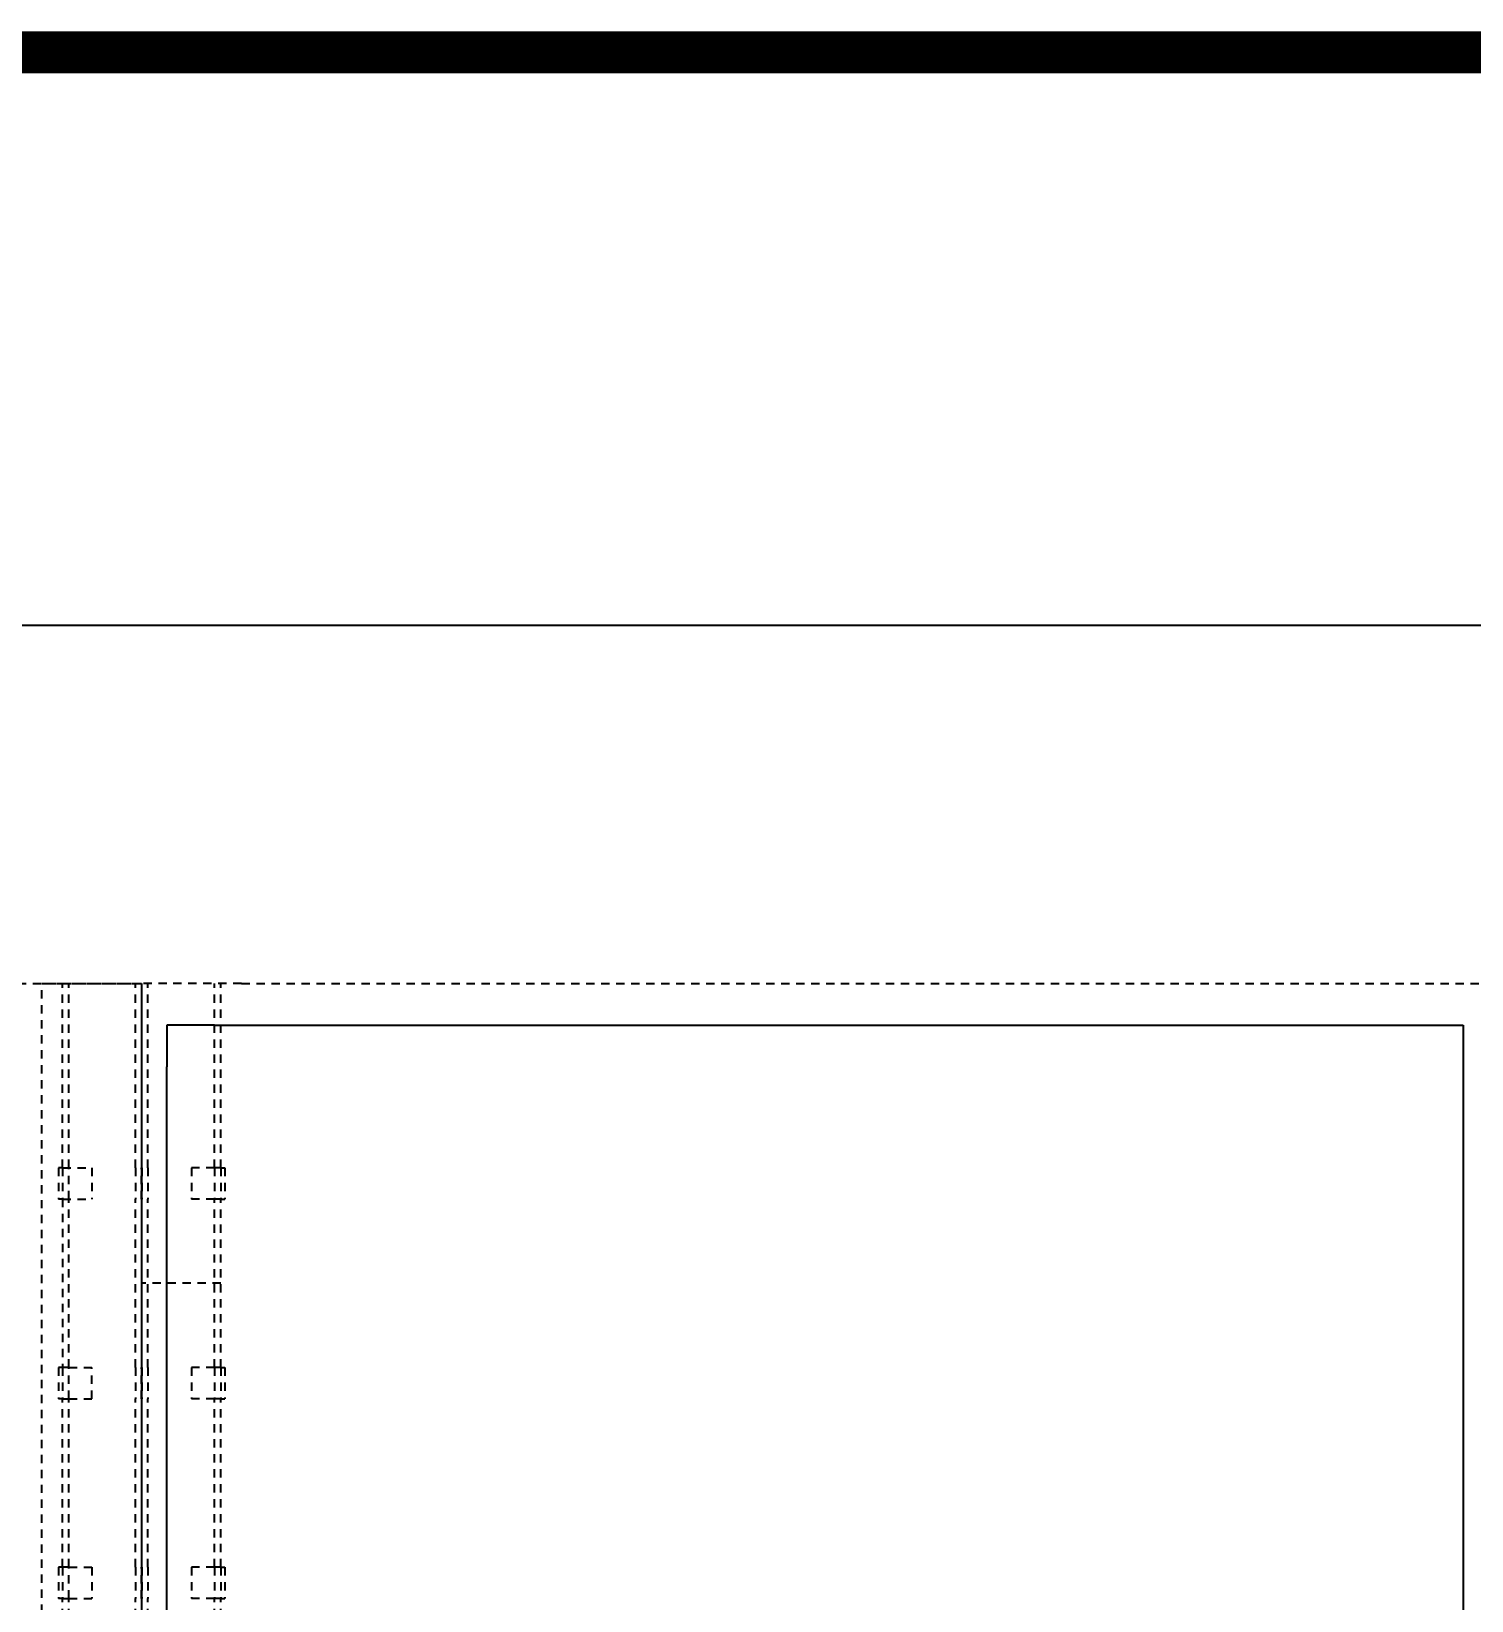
# Model space of a CAD drawing. Header units: inches. Extents: x 6 to 369, y -225 to 2.
# Drawn here: x 204.13 to 225.75, y -21.26 to 2.3 of the extents above; entities that cross this region are included whole.
import ezdxf

# ---------------------------------------------------------------- set-up
doc = ezdxf.new("R2010")
doc.units = ezdxf.units.IN
doc.header["$MEASUREMENT"] = 0
doc.linetypes.add('HIDDEN2', pattern=[0.1875, 0.125, -0.0625])
for name, color, linetype in [('Cabinet', 253, 'HIDDEN2'), ('D', 3, 'Continuous'), ('DIM', 7, 'Continuous')]:
    doc.layers.add(name, color=color, linetype=linetype)
doc.styles.add('S1', font='TXT')
doc.dimstyles.new('IMPERIAL', dxfattribs={"dimtxt": 2, "dimasz": 2, "dimexe": 0.18, "dimexo": 0.063, "dimgap": 0.09, "dimtad": 0, "dimtih": 1, "dimtoh": 1, "dimdec": 4, "dimzin": 0, "dimdsep": 46, "dimlunit": 5, "dimtxsty": 'S1', "dimcen": 0.09, "dimadec": 0, "dimazin": 0, "dimtfac": 1, "dimtdec": 4, "dimtofl": 0, "dimtmove": 2, "dimatfit": 3, "dimfxl": 0, "dimtolj": 1, "dimtzin": 0, "dimarcsym": 0})

# ---------------------------------------------------------------- blocks, each defined once
blk = doc.blocks.new('*D24')
at = {"layer": 'Defpoints', "color": 0}
for p in [(344.55, -6.619), (27.638, -11.998), (344.55, -13.123)]:
    blk.add_point(p, dxfattribs=at)
at = {"layer": 'DIM', "color": 0, "lineweight": -2}
for p, q in [((27.638, -11.935), (27.638, -6.439)), ((344.55, -13.06), (344.55, -6.439)), ((29.638, -6.619), (181.338, -6.619)), ((342.55, -6.619), (190.851, -6.619))]:
    blk.add_line(p, q, dxfattribs=at)
at = {"layer": 'DIM', "color": 0}
for points in [[(29.638, -6.285), (29.638, -6.952), (27.638, -6.619)], [(342.55, -6.285), (342.55, -6.952), (344.55, -6.619)]]:
    blk.add_solid(points, dxfattribs=at)
at = {"layer": 'DIM', "color": 0, "insert": (186.094, -6.619), "char_height": 2, "attachment_point": 5, "style": 'S1'}
blk.add_mtext('\\A1;316{\\H1.000000x;\\S15/16;}"', dxfattribs=at)
blk = doc.blocks.new('A$C5A7909A9')
at = {"layer": 'Cabinet', "linetype": 'HIDDEN2'}
for p, q in [((0, 0), (0, 90)), ((1.5, 90), (0, 90)), ((0.094, 87.234), (0.094, 90)), ((1.094, 87.234), (1.094, 90)), ((1.187, 87.234), (1.187, 90)), ((1.5, 90), (59.382, 90)), ((0, 87.234), (0, 86.765)), ((0.094, 87.234), (0.094, 86.765)), ((1.094, 87.234), (0.75, 87.234)), ((0.75, 87.234), (0.75, 86.765)), ((1.187, 87.234), (1.094, 87.234)), ((1.094, 87.234), (1.094, 86.765)), ((1.187, 87.234), (1.187, 86.765)), ((1.187, 87.234), (1.25, 87.234)), ((1.25, 87.234), (1.25, 86.765)), ((0.094, 84.234), (0.094, 86.765)), ((1.094, 86.765), (0.75, 86.765)), ((1.094, 84.234), (1.094, 86.765)), ((1.187, 86.765), (1.094, 86.765)), ((1.187, 84.234), (1.187, 86.765)), ((1.187, 86.765), (1.25, 86.765)), ((1.187, 85.5), (0, 85.5)), ((0, 84.234), (0, 83.765)), ((0.094, 84.234), (0.094, 83.765)), ((1.094, 84.234), (0.75, 84.234)), ((0.75, 84.234), (0.75, 83.765)), ((1.094, 84.234), (1.094, 83.765)), ((1.187, 84.234), (1.094, 84.234)), ((1.187, 84.234), (1.187, 83.765)), ((1.187, 84.234), (1.25, 84.234)), ((1.25, 84.234), (1.25, 83.765)), ((0.094, 81.234), (0.094, 83.765)), ((1.094, 83.765), (0.75, 83.765)), ((1.094, 81.234), (1.094, 83.765)), ((1.187, 83.765), (1.094, 83.765)), ((1.187, 81.234), (1.187, 83.765)), ((1.187, 83.765), (1.25, 83.765)), ((0, 81.234), (0, 80.765)), ((0.094, 81.234), (0.094, 80.765)), ((1.094, 81.234), (0.75, 81.234)), ((0.75, 81.234), (0.75, 80.765)), ((1.094, 81.234), (1.094, 80.765)), ((1.187, 81.234), (1.094, 81.234)), ((1.187, 81.234), (1.187, 80.765)), ((1.187, 81.234), (1.25, 81.234)), ((1.25, 81.234), (1.25, 80.765)), ((0.094, 78.234), (0.094, 80.765)), ((1.094, 80.765), (0.75, 80.765)), ((1.094, 78.234), (1.094, 80.765)), ((1.187, 80.765), (1.094, 80.765)), ((1.187, 78.234), (1.187, 80.765)), ((1.187, 80.765), (1.25, 80.765))]:
    blk.add_line(p, q, dxfattribs=at)
blk = doc.blocks.new('A$C11D33752')
at = {"layer": 'Cabinet', "linetype": 'HIDDEN2'}
for p, q in [((1.5, 90), (59.382, 90)), ((57.882, 90), (59.382, 90)), ((57.882, 0), (57.882, 90)), ((58.195, 87.234), (58.195, 90)), ((58.289, 87.234), (58.289, 90)), ((59.289, 87.234), (59.289, 90)), ((59.382, 90), (59.382, 90)), ((59.382, 90), (59.382, 0)), ((58.132, 87.234), (58.132, 86.765)), ((58.195, 87.234), (58.132, 87.234)), ((58.195, 87.234), (58.632, 87.234)), ((58.195, 87.234), (58.195, 86.765)), ((58.289, 86.765), (58.289, 87.234)), ((58.632, 87.234), (58.632, 86.765)), ((59.289, 87.234), (59.289, 86.765)), ((59.382, 86.765), (59.382, 87.234)), ((58.195, 86.765), (58.132, 86.765)), ((58.195, 86.765), (58.632, 86.765)), ((58.195, 86.765), (58.195, 84.234)), ((58.289, 84.234), (58.289, 86.765)), ((59.289, 84.234), (59.289, 86.765)), ((58.132, 84.234), (58.132, 83.765)), ((58.195, 84.234), (58.132, 84.234)), ((58.289, 84.234), (58.195, 84.234)), ((58.195, 84.234), (58.195, 83.765)), ((58.289, 84.234), (58.632, 84.234)), ((58.289, 83.765), (58.289, 84.234)), ((58.632, 83.765), (58.632, 84.234)), ((59.289, 84.234), (59.289, 83.765)), ((59.382, 83.765), (59.382, 84.234)), ((58.195, 83.765), (58.132, 83.765)), ((58.195, 83.765), (58.289, 83.765)), ((58.195, 81.234), (58.195, 83.765)), ((58.289, 83.765), (58.632, 83.765)), ((58.289, 81.234), (58.289, 83.765)), ((59.289, 81.234), (59.289, 83.765)), ((58.132, 81.234), (58.132, 80.765)), ((58.195, 81.234), (58.132, 81.234)), ((58.289, 81.234), (58.195, 81.234)), ((58.195, 81.234), (58.195, 80.765)), ((58.289, 81.234), (58.632, 81.234)), ((58.289, 80.765), (58.289, 81.234)), ((58.632, 81.234), (58.632, 80.765)), ((59.289, 81.234), (59.289, 80.765)), ((59.382, 80.765), (59.382, 81.234)), ((58.195, 80.765), (58.132, 80.765)), ((58.195, 80.765), (58.289, 80.765)), ((58.195, 78.234), (58.195, 80.765)), ((58.289, 80.765), (58.632, 80.765)), ((58.289, 78.234), (58.289, 80.765)), ((59.289, 78.234), (59.289, 80.765))]:
    blk.add_line(p, q, dxfattribs=at)

msp = doc.modelspace()

# ---------------------------------------------------------------- linework, layer by layer
at = {"color": 7, "const_width": 0.62869}
msp.add_lwpolyline([(369.01659, -224.81253), (369.01659, 1.98747), (6.13659, 1.98747), (6.13659, -224.81253)], close=True, dxfattribs=at)
at = {"layer": 'D', "color": 7}
for p, q in [((206.16053, -12.62335), (206.16053, -13.24835)), ((206.87928, -12.62335), (206.16053, -12.62335)), ((206.87928, -12.62335), (225.62928, -12.62335)), ((225.62928, -12.62335), (225.62928, -101.37335)), ((206.16053, -101.37335), (206.16053, -13.24835))]:
    msp.add_line(p, q, dxfattribs=at)

# ---------------------------------------------------------------- block references
for name, p in [('A$C11D33752', (146.40307, -101.99835)), ('A$C5A7909A9', (205.78553, -101.99835))]:
    msp.add_blockref(name, p, dxfattribs=at)

# ---------------------------------------------------------------- dimensions: what is measured, and where the dimension line sits
at = {"layer": 'DIM', "color": 7}
dim = msp.add_linear_dim(base=(344.55045, -6.61867), p1=(27.63816, -11.99835), p2=(344.55045, -13.12335), dimstyle='IMPERIAL', override={"dimpost": '"'}, dxfattribs=at)
dim.commit()
dim.dimension.update_dxf_attribs({"geometry": '*D24', "text_midpoint": (186.0943, -6.61867)})

doc.saveas('drawing.dxf')
